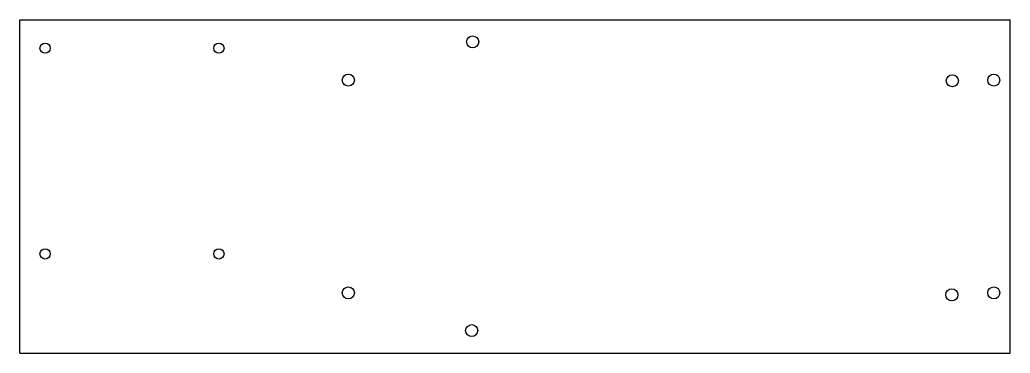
# Model space of a CAD drawing. Extents: x 0 to 279, y 0 to 94.
import ezdxf

# ---------------------------------------------------------------- set-up
doc = ezdxf.new("R2010")
doc.units = 0
doc.layers.add('CUT', color=1, linetype='CONTINUOUS')

msp = doc.modelspace()

# ---------------------------------------------------------------- linework, layer by layer
at = {"layer": 'CUT'}
for p, q in [((0, 0), (0, 94)), ((0, 94), (279.28, 94)), ((279.28, 0), (279.28, 94)), ((0, 0), (279.28, 0))]:
    msp.add_line(p, q, dxfattribs=at)
for centre, radius in [((127.695, 87.77), 1.7), ((7.14, 86), 1.45), ((56.14, 86), 1.45), ((92.64, 77), 1.7), ((262.965, 76.81), 1.7), ((274.64, 77), 1.7), ((7.14, 28), 1.45), ((56.14, 28), 1.45), ((92.64, 17), 1.7), ((262.815, 16.44), 1.7), ((274.64, 17), 1.7), ((127.425, 6.37), 1.7)]:
    msp.add_circle(centre, radius, dxfattribs=at)

doc.saveas('drawing.dxf')
